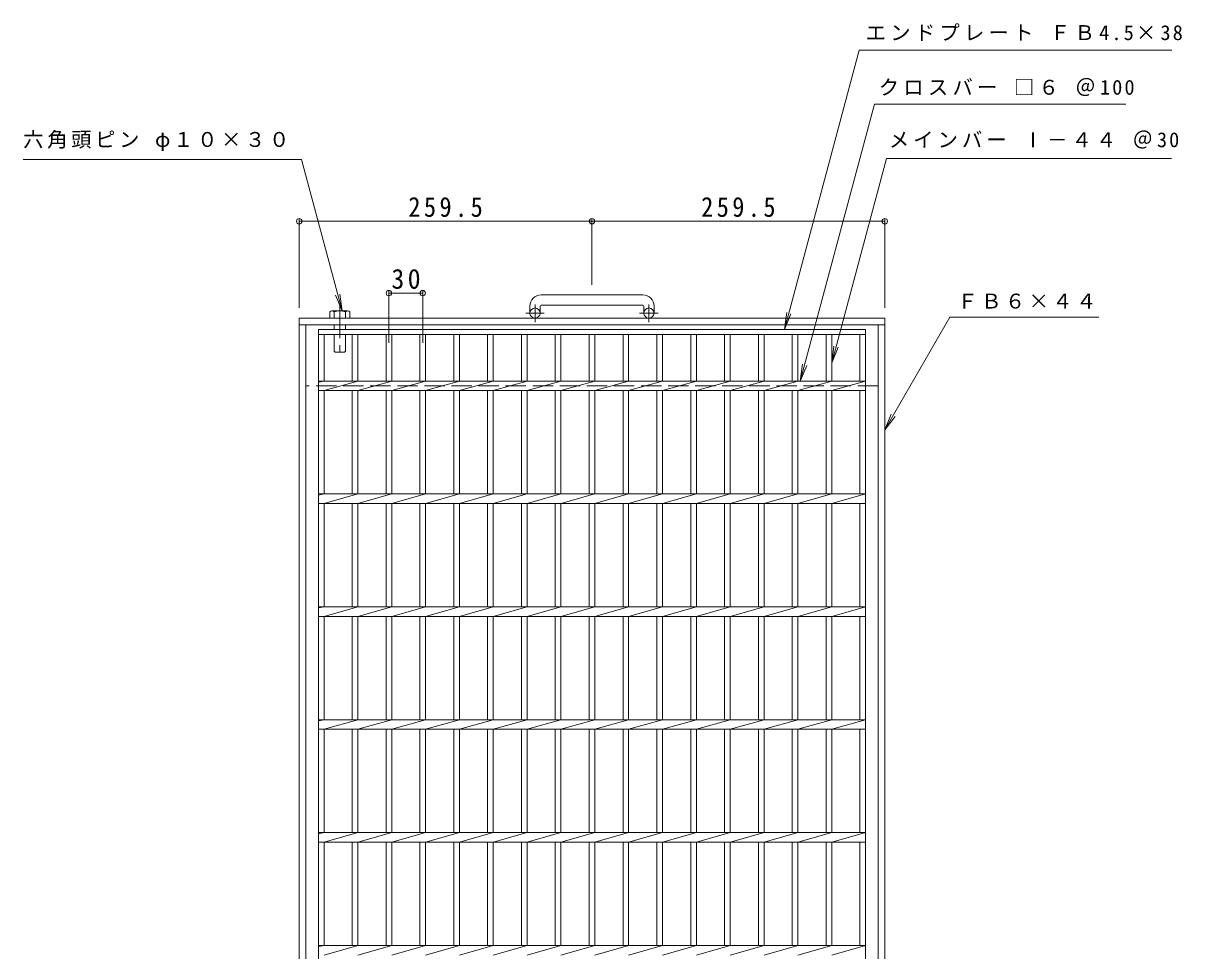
# Model space of a CAD drawing. Units: millimetres, scale not verified. Extents: x -1089 to 1060, y -823 to 794.
# Drawn here: x -1089 to -63, y -28 to 794 of the extents above; entities that cross this region are included whole.
import ezdxf

# ---------------------------------------------------------------- set-up
doc = ezdxf.new("R2010")
doc.units = ezdxf.units.MM
doc.header["$LTSCALE"] = 6
doc.header["$PDMODE"] = 32
doc.header["$PDSIZE"] = 4.8
doc.linetypes.add('CHAIN1', pattern=[8, 5, -1, 1, -1])
doc.linetypes.add('DASHED3', pattern=[4, 3, -1])
for name, color, linetype, lineweight in [('A-1', 2, 'Continuous', 9), ('A-2', 3, 'Continuous', 9), ('A-4', 7, 'Continuous', 9), ('A-5', 7, 'Continuous', 9), ('A-9', 4, 'Continuous', 9)]:
    doc.layers.add(name, color=color, linetype=linetype, lineweight=lineweight)
doc.styles.add('ＭＳ ゴシック', font='')
doc.styles.get('ＭＳ ゴシック').set_extended_font_data('MS Gothic')

msp = doc.modelspace()

# ---------------------------------------------------------------- linework, layer by layer
at = {"layer": 'A-1', "linetype": 'CHAIN1'}
for p, q in [((-635.771, 528.966), (-635.771, 544.564)), ((-534.771, 528.966), (-534.771, 544.564)), ((-627.608, 537.074), (-644.016, 537.074)), ((-526.608, 537.074), (-543.015, 537.074))]:
    msp.add_line(p, q, dxfattribs=at)
at = {"layer": 'A-1'}
for p, q in [((-540.271, 553.174), (-630.271, 553.174)), ((-640.271, 543.174), (-640.271, 537.074)), ((-631.272, 543.174), (-631.272, 537.074)), ((-630.271, 544.174), (-540.271, 544.174)), ((-539.271, 543.174), (-539.271, 537.074)), ((-530.271, 543.174), (-530.271, 537.074)), ((-844.771, -287.426), (-844.771, 532.574)), ((-325.771, 532.574), (-844.771, 532.574)), ((-325.771, 526.574), (-844.771, 526.574)), ((-838.771, -281.426), (-838.771, 526.574)), ((-331.771, -281.426), (-331.771, 526.574)), ((-325.771, -287.426), (-325.771, 532.574))]:
    msp.add_line(p, q, dxfattribs=at)
at = {"layer": 'A-1', "linetype": 'DASHED3'}
msp.add_line((-331.771, 472.574), (-838.771, 472.574), dxfattribs=at)
at = {"layer": 'A-1'}
for centre in [(-635.771, 537.074), (-534.771, 537.074)]:
    msp.add_circle(centre, 4.5, dxfattribs=at)
for centre, radius, start, end in [((-630.271, 543.174), 10, 90, 180), ((-540.271, 543.174), 10, 0, 90), ((-630.271, 543.174), 1, 90, 180), ((-540.271, 543.174), 1, 0, 90)]:
    msp.add_arc(centre, radius, start, end, dxfattribs=at)
at = {"layer": 'A-2'}
for p, q in [((-827.771, 522.574), (-342.771, 522.574)), ((-827.771, -277.426), (-827.771, 522.574)), ((-827.771, 518.074), (-342.771, 518.074)), ((-822.771, 476.813), (-822.771, 518.074)), ((-797.771, 518.074), (-797.771, 476.813)), ((-792.771, 518.074), (-792.771, 476.813)), ((-767.771, 518.074), (-767.771, 476.813)), ((-762.771, 518.074), (-762.771, 476.813)), ((-737.771, 518.074), (-737.771, 476.813)), ((-732.771, 518.074), (-732.771, 476.813)), ((-707.771, 518.074), (-707.771, 476.813)), ((-702.772, 518.074), (-702.772, 476.813)), ((-677.771, 518.074), (-677.771, 476.813)), ((-672.771, 518.074), (-672.771, 476.813)), ((-647.77, 518.074), (-647.77, 476.813)), ((-642.771, 518.074), (-642.771, 476.813)), ((-617.771, 518.074), (-617.771, 476.813)), ((-612.772, 518.074), (-612.772, 476.813)), ((-587.771, 518.074), (-587.771, 476.813)), ((-582.771, 518.074), (-582.771, 476.813)), ((-557.771, 518.074), (-557.771, 476.813)), ((-552.771, 518.074), (-552.771, 476.813)), ((-527.771, 518.074), (-527.771, 476.813)), ((-522.771, 518.074), (-522.771, 476.813)), ((-497.771, 518.074), (-497.771, 476.813)), ((-492.771, 518.074), (-492.771, 476.813)), ((-467.771, 518.074), (-467.771, 476.813)), ((-462.771, 518.074), (-462.771, 476.813)), ((-437.771, 518.074), (-437.771, 476.813)), ((-432.771, 518.074), (-432.771, 476.813)), ((-407.771, 518.074), (-407.771, 476.813)), ((-402.771, 518.074), (-402.771, 476.813)), ((-377.771, 518.074), (-377.771, 476.813)), ((-372.771, 518.074), (-372.771, 476.813)), ((-347.771, 518.074), (-347.771, 476.813)), ((-822.771, 476.813), (-827.771, 475.814)), ((-827.771, 476.813), (-342.771, 476.813)), ((-792.771, 476.813), (-822.771, 468.334)), ((-762.771, 476.813), (-792.771, 468.334)), ((-732.771, 476.813), (-762.771, 468.334)), ((-702.772, 476.813), (-732.771, 468.334)), ((-672.771, 476.813), (-702.772, 468.334)), ((-642.771, 476.813), (-672.771, 468.334)), ((-612.771, 476.813), (-642.771, 468.334)), ((-582.771, 476.813), (-612.772, 468.334)), ((-552.771, 476.813), (-582.771, 468.334)), ((-522.771, 476.813), (-552.771, 468.334)), ((-492.771, 476.813), (-522.771, 468.334)), ((-462.771, 476.813), (-492.771, 468.334)), ((-432.771, 476.813), (-462.771, 468.334)), ((-402.771, 476.813), (-432.771, 468.334)), ((-372.771, 476.813), (-402.771, 468.334)), ((-342.771, 476.813), (-372.771, 468.334)), ((-827.771, 468.334), (-342.771, 468.334)), ((-822.771, 376.814), (-822.771, 468.334)), ((-797.771, 468.334), (-797.771, 376.814)), ((-792.771, 468.334), (-792.771, 376.814)), ((-767.771, 468.334), (-767.771, 376.814)), ((-762.771, 468.334), (-762.771, 376.814)), ((-737.771, 468.334), (-737.771, 376.814)), ((-732.771, 468.334), (-732.771, 376.814)), ((-707.771, 468.334), (-707.771, 376.814)), ((-702.772, 468.334), (-702.772, 376.814)), ((-677.771, 468.334), (-677.771, 376.814)), ((-672.771, 468.334), (-672.771, 376.814)), ((-647.77, 468.334), (-647.77, 376.814)), ((-642.771, 468.334), (-642.771, 376.814)), ((-617.771, 468.334), (-617.771, 376.814)), ((-612.772, 468.334), (-612.772, 376.814)), ((-587.771, 468.334), (-587.771, 376.814)), ((-582.771, 468.334), (-582.771, 376.814)), ((-557.771, 468.334), (-557.771, 376.814)), ((-552.771, 468.334), (-552.771, 376.814)), ((-527.771, 468.334), (-527.771, 376.814)), ((-522.771, 468.334), (-522.771, 376.814)), ((-497.771, 468.334), (-497.771, 376.814)), ((-492.771, 468.334), (-492.771, 376.814)), ((-467.771, 468.334), (-467.771, 376.814)), ((-462.771, 468.334), (-462.771, 376.814)), ((-437.771, 468.334), (-437.771, 376.814)), ((-432.771, 468.334), (-432.771, 376.814)), ((-407.771, 468.334), (-407.771, 376.814)), ((-402.771, 468.334), (-402.771, 376.814)), ((-377.771, 468.334), (-377.771, 376.814)), ((-372.771, 468.334), (-372.771, 376.814)), ((-347.771, 468.334), (-347.771, 376.814)), ((-822.771, 376.814), (-827.771, 375.814)), ((-827.771, 376.814), (-342.771, 376.814)), ((-792.771, 376.814), (-822.771, 368.334)), ((-762.771, 376.814), (-792.771, 368.334)), ((-732.771, 376.814), (-762.771, 368.334)), ((-702.772, 376.814), (-732.771, 368.334)), ((-672.771, 376.814), (-702.772, 368.334)), ((-642.771, 376.814), (-672.771, 368.334)), ((-612.771, 376.814), (-642.771, 368.334)), ((-582.771, 376.814), (-612.772, 368.334)), ((-552.771, 376.814), (-582.771, 368.334)), ((-522.771, 376.814), (-552.771, 368.334)), ((-492.771, 376.814), (-522.771, 368.334)), ((-462.771, 376.814), (-492.771, 368.334)), ((-432.771, 376.814), (-462.771, 368.334)), ((-402.771, 376.814), (-432.771, 368.334)), ((-372.771, 376.814), (-402.771, 368.334)), ((-342.771, 376.814), (-372.771, 368.334)), ((-827.771, 368.334), (-342.771, 368.334)), ((-822.771, 276.814), (-822.771, 368.334)), ((-797.771, 368.334), (-797.771, 276.814)), ((-792.771, 368.334), (-792.771, 276.814)), ((-767.771, 368.334), (-767.771, 276.814)), ((-762.771, 368.334), (-762.771, 276.814)), ((-737.771, 368.334), (-737.771, 276.814)), ((-732.771, 368.334), (-732.771, 276.814)), ((-707.771, 368.334), (-707.771, 276.814)), ((-702.772, 368.334), (-702.772, 276.814)), ((-677.771, 368.334), (-677.771, 276.814)), ((-672.771, 368.334), (-672.771, 276.814)), ((-647.77, 368.334), (-647.77, 276.814)), ((-642.771, 368.334), (-642.771, 276.814)), ((-617.771, 368.334), (-617.771, 276.814)), ((-612.772, 368.334), (-612.772, 276.814)), ((-587.771, 368.334), (-587.771, 276.814)), ((-582.771, 368.334), (-582.771, 276.814)), ((-557.771, 368.334), (-557.771, 276.814)), ((-552.771, 368.334), (-552.771, 276.814)), ((-527.771, 368.334), (-527.771, 276.814)), ((-522.771, 368.334), (-522.771, 276.814)), ((-497.771, 368.334), (-497.771, 276.814)), ((-492.771, 368.334), (-492.771, 276.814)), ((-467.771, 368.334), (-467.771, 276.814)), ((-462.771, 368.334), (-462.771, 276.814)), ((-437.771, 368.334), (-437.771, 276.814)), ((-432.771, 368.334), (-432.771, 276.814)), ((-407.771, 368.334), (-407.771, 276.814)), ((-402.771, 368.334), (-402.771, 276.814)), ((-377.771, 368.334), (-377.771, 276.814)), ((-372.771, 368.334), (-372.771, 276.814)), ((-347.771, 368.334), (-347.771, 276.814)), ((-822.771, 276.814), (-827.771, 275.814)), ((-827.771, 268.334), (-342.771, 268.334)), ((-792.771, 276.814), (-822.771, 268.334)), ((-822.771, 176.814), (-822.771, 268.334)), ((-797.771, 268.334), (-797.771, 176.814)), ((-762.771, 276.814), (-792.771, 268.334)), ((-792.771, 268.334), (-792.771, 176.814)), ((-767.771, 268.334), (-767.771, 176.814)), ((-732.771, 276.814), (-762.771, 268.334)), ((-762.771, 268.334), (-762.771, 176.814)), ((-737.771, 268.334), (-737.771, 176.814)), ((-702.772, 276.814), (-732.771, 268.334)), ((-732.771, 268.334), (-732.771, 176.814)), ((-707.771, 268.334), (-707.771, 176.814)), ((-672.771, 276.814), (-702.772, 268.334)), ((-702.772, 268.334), (-702.772, 176.814)), ((-677.771, 268.334), (-677.771, 176.814)), ((-642.771, 276.814), (-672.771, 268.334)), ((-672.771, 268.334), (-672.771, 176.814)), ((-647.77, 268.334), (-647.77, 176.814)), ((-612.771, 276.814), (-642.771, 268.334)), ((-642.771, 268.334), (-642.771, 176.814)), ((-617.771, 268.334), (-617.771, 176.814)), ((-582.771, 276.814), (-612.772, 268.334)), ((-612.772, 268.334), (-612.772, 176.814)), ((-587.771, 268.334), (-587.771, 176.814)), ((-552.771, 276.814), (-582.771, 268.334)), ((-582.771, 268.334), (-582.771, 176.814)), ((-557.771, 268.334), (-557.771, 176.814)), ((-522.771, 276.814), (-552.771, 268.334)), ((-552.771, 268.334), (-552.771, 176.814)), ((-527.771, 268.334), (-527.771, 176.814)), ((-492.771, 276.814), (-522.771, 268.334)), ((-522.771, 268.334), (-522.771, 176.814)), ((-497.771, 268.334), (-497.771, 176.814)), ((-462.771, 276.814), (-492.771, 268.334)), ((-492.771, 268.334), (-492.771, 176.814)), ((-467.771, 268.334), (-467.771, 176.814)), ((-432.771, 276.814), (-462.771, 268.334)), ((-462.771, 268.334), (-462.771, 176.814)), ((-437.771, 268.334), (-437.771, 176.814)), ((-402.771, 276.814), (-432.771, 268.334)), ((-432.771, 268.334), (-432.771, 176.814)), ((-407.771, 268.334), (-407.771, 176.814)), ((-372.771, 276.814), (-402.771, 268.334)), ((-402.771, 268.334), (-402.771, 176.814)), ((-377.771, 268.334), (-377.771, 176.814)), ((-372.771, 268.334), (-372.771, 176.814)), ((-347.771, 268.334), (-347.771, 176.814)), ((-822.771, 176.814), (-827.771, 175.814)), ((-792.771, 176.814), (-822.771, 168.334)), ((-762.771, 176.814), (-792.771, 168.334)), ((-732.771, 176.814), (-762.771, 168.334)), ((-702.772, 176.814), (-732.771, 168.334)), ((-672.771, 176.814), (-702.772, 168.334)), ((-642.771, 176.814), (-672.771, 168.334)), ((-612.771, 176.814), (-642.771, 168.334)), ((-582.771, 176.814), (-612.772, 168.334)), ((-552.771, 176.814), (-582.771, 168.334)), ((-522.771, 176.814), (-552.771, 168.334)), ((-492.771, 176.814), (-522.771, 168.334)), ((-462.771, 176.814), (-492.771, 168.334)), ((-432.771, 176.814), (-462.771, 168.334)), ((-402.771, 176.814), (-432.771, 168.334)), ((-372.771, 176.814), (-402.771, 168.334)), ((-827.771, 168.334), (-342.771, 168.334)), ((-822.771, 76.814), (-822.771, 168.334)), ((-797.771, 168.334), (-797.771, 76.814)), ((-792.771, 168.334), (-792.771, 76.814)), ((-767.771, 168.334), (-767.771, 76.814)), ((-762.771, 168.334), (-762.771, 76.814)), ((-737.771, 168.334), (-737.771, 76.814)), ((-732.771, 168.334), (-732.771, 76.814)), ((-707.771, 168.334), (-707.771, 76.814)), ((-702.772, 168.334), (-702.772, 76.814)), ((-677.771, 168.334), (-677.771, 76.814)), ((-672.771, 168.334), (-672.771, 76.814)), ((-647.77, 168.334), (-647.77, 76.814)), ((-642.771, 168.334), (-642.771, 76.814)), ((-617.771, 168.334), (-617.771, 76.814)), ((-612.772, 168.334), (-612.772, 76.814)), ((-587.771, 168.334), (-587.771, 76.814)), ((-582.771, 168.334), (-582.771, 76.814)), ((-557.771, 168.334), (-557.771, 76.814)), ((-552.771, 168.334), (-552.771, 76.814)), ((-527.771, 168.334), (-527.771, 76.814)), ((-522.771, 168.334), (-522.771, 76.814)), ((-497.771, 168.334), (-497.771, 76.814)), ((-492.771, 168.334), (-492.771, 76.814)), ((-467.771, 168.334), (-467.771, 76.814)), ((-462.771, 168.334), (-462.771, 76.814)), ((-437.771, 168.334), (-437.771, 76.814)), ((-432.771, 168.334), (-432.771, 76.814)), ((-407.771, 168.334), (-407.771, 76.814)), ((-402.771, 168.334), (-402.771, 76.814)), ((-377.771, 168.334), (-377.771, 76.814)), ((-372.771, 168.334), (-372.771, 76.814)), ((-347.771, 168.334), (-347.771, 76.814)), ((-822.771, 76.814), (-827.771, 75.814)), ((-792.771, 76.814), (-822.771, 68.334)), ((-762.771, 76.814), (-792.771, 68.334)), ((-732.771, 76.814), (-762.771, 68.334)), ((-702.772, 76.814), (-732.771, 68.334)), ((-672.771, 76.814), (-702.772, 68.334)), ((-642.771, 76.814), (-672.771, 68.334)), ((-612.771, 76.814), (-642.771, 68.334)), ((-582.771, 76.814), (-612.772, 68.334)), ((-552.771, 76.814), (-582.771, 68.334)), ((-522.771, 76.814), (-552.771, 68.334)), ((-492.771, 76.814), (-522.771, 68.334)), ((-462.771, 76.814), (-492.771, 68.334)), ((-432.771, 76.814), (-462.771, 68.334)), ((-402.771, 76.814), (-432.771, 68.334)), ((-372.771, 76.814), (-402.771, 68.334)), ((-827.771, 68.334), (-342.771, 68.334)), ((-822.771, -23.186), (-822.771, 68.334)), ((-797.771, 68.334), (-797.771, -23.186)), ((-792.771, 68.334), (-792.771, -23.186)), ((-767.771, 68.334), (-767.771, -23.186)), ((-762.771, 68.334), (-762.771, -23.186)), ((-737.771, 68.334), (-737.771, -23.186)), ((-732.771, 68.334), (-732.771, -23.186)), ((-707.771, 68.334), (-707.771, -23.186)), ((-702.772, 68.334), (-702.772, -23.186)), ((-677.771, 68.334), (-677.771, -23.186)), ((-672.771, 68.334), (-672.771, -23.186)), ((-647.77, 68.334), (-647.77, -23.186)), ((-642.771, 68.334), (-642.771, -23.186)), ((-617.771, 68.334), (-617.771, -23.186)), ((-612.772, 68.334), (-612.772, -23.186)), ((-587.771, 68.334), (-587.771, -23.186)), ((-582.771, 68.334), (-582.771, -23.186)), ((-557.771, 68.334), (-557.771, -23.186)), ((-552.771, 68.334), (-552.771, -23.186)), ((-527.771, 68.334), (-527.771, -23.186)), ((-522.771, 68.334), (-522.771, -23.186)), ((-497.771, 68.334), (-497.771, -23.186)), ((-492.771, 68.334), (-492.771, -23.186)), ((-467.771, 68.334), (-467.771, -23.186)), ((-462.771, 68.334), (-462.771, -23.186)), ((-437.771, 68.334), (-437.771, -23.186)), ((-432.771, 68.334), (-432.771, -23.186)), ((-407.771, 68.334), (-407.771, -23.186)), ((-402.771, 68.334), (-402.771, -23.186)), ((-377.771, 68.334), (-377.771, -23.186)), ((-372.771, 68.334), (-372.771, -23.186)), ((-347.771, 68.334), (-347.771, -23.186)), ((-822.771, -23.186), (-827.771, -24.186)), ((-792.771, -23.186), (-822.771, -31.666)), ((-762.771, -23.186), (-792.771, -31.666)), ((-732.771, -23.186), (-762.771, -31.666)), ((-702.772, -23.186), (-732.771, -31.666)), ((-672.771, -23.186), (-702.772, -31.666)), ((-642.771, -23.186), (-672.771, -31.666)), ((-612.771, -23.186), (-642.771, -31.666)), ((-582.771, -23.186), (-612.772, -31.666)), ((-552.771, -23.186), (-582.771, -31.666)), ((-522.771, -23.186), (-552.771, -31.666)), ((-492.771, -23.186), (-522.771, -31.666)), ((-462.771, -23.186), (-492.771, -31.666)), ((-432.771, -23.186), (-462.771, -31.666)), ((-402.771, -23.186), (-432.771, -31.666)), ((-372.771, -23.186), (-402.771, -31.666))]:
    msp.add_line(p, q, dxfattribs=at)
for points in [[(-342.771, 522.574), (-342.771, -277.426), (-827.771, -277.426)], [(-827.771, 276.814), (-342.771, 276.814), (-372.771, 268.334)], [(-827.771, 176.814), (-342.771, 176.814), (-372.771, 168.334)], [(-827.771, 76.814), (-342.771, 76.814), (-372.771, 68.334)], [(-827.771, -23.186), (-342.771, -23.186), (-372.771, -31.666)]]:
    msp.add_lwpolyline(points, dxfattribs=at)
at = {"layer": 'A-4'}
for p, q in [((-844.771, 541.574), (-844.771, 620.246)), ((-844.771, 618.446), (-675.271, 618.446)), ((-675.271, 618.446), (-325.771, 618.446)), ((-585.271, 562.174), (-585.271, 620.246)), ((-325.771, 541.574), (-325.771, 620.246)), ((-765.271, 556.53), (-765.271, 510.575)), ((-765.271, 554.73), (-735.271, 554.73)), ((-735.271, 510.575), (-735.271, 556.53))]:
    msp.add_line(p, q, dxfattribs=at)
for p in [(-844.771, 618.446), (-585.271, 618.446), (-325.771, 618.446), (-765.271, 554.73), (-735.271, 554.73)]:
    msp.add_point(p, dxfattribs=at)
at = {"layer": 'A-5'}
for p, q in [((-414.686, 522.573), (-348.363, 770.097)), ((-348.363, 770.097), (-71.237, 770.097)), ((-400.732, 476.813), (-335.009, 722.097)), ((-335.009, 722.097), (-112.129, 722.097)), ((-1089.38, 673.174), (-842.73, 673.174)), ((-806.771, 538.974), (-842.73, 673.174)), ((-372.771, 493.008), (-324.249, 674.097)), ((-324.249, 674.097), (-71.685, 674.097)), ((-806.771, 538.974), (-812.511, 552.832)), ((-806.771, 538.974), (-808.729, 553.846)), ((-414.686, 522.573), (-412.728, 537.445)), ((-414.686, 522.573), (-408.946, 536.432)), ((-372.771, 493.008), (-370.814, 507.88)), ((-372.771, 493.008), (-367.031, 506.867)), ((-400.732, 476.813), (-398.774, 491.685)), ((-400.732, 476.813), (-394.992, 490.672)), ((-325.771, 433.535), (-320.031, 447.393)), ((-325.771, 433.535), (-316.64, 445.435))]:
    msp.add_line(p, q, dxfattribs=at)
msp.add_lwpolyline([(-325.771, 433.535), (-268.058, 533.497), (-135.943, 533.497)], dxfattribs=at)
at = {"layer": 'A-9', "linetype": 'CHAIN1'}
msp.add_line((-808.771, 544.714), (-808.771, 499.041), dxfattribs=at)
at = {"layer": 'A-9'}
for p, q in [((-817.656, 538.231), (-817.656, 532.574)), ((-801.829, 538.974), (-815.713, 538.974)), ((-813.771, 532.574), (-813.771, 538.231)), ((-803.771, 532.574), (-803.771, 538.231)), ((-799.886, 538.231), (-799.886, 532.574)), ((-813.771, 522.574), (-813.771, 526.574)), ((-803.771, 522.574), (-803.771, 526.574)), ((-813.771, 503.386), (-813.771, 518.074)), ((-803.771, 503.386), (-803.771, 518.074)), ((-812.959, 502.574), (-813.771, 503.386)), ((-804.583, 502.574), (-803.771, 503.386)), ((-812.959, 502.574), (-804.583, 502.574))]:
    msp.add_line(p, q, dxfattribs=at)
for centre, radius, start, end in [((-815.713, 536.064), 2.91, 48.12389, 131.8763), ((-808.771, 521.784), 17.19, 73.09029, 106.90971), ((-801.829, 536.064), 2.91, 48.1237, 131.87611)]:
    msp.add_arc(centre, radius, start, end, dxfattribs=at)

# ---------------------------------------------------------------- texts
at = {"layer": 'A-4', "color": 2, "char_height": 17.6, "attachment_point": 7, "style": 'ＭＳ ゴシック'}
for s, insert in [('\\T1.28;\\W0.9;259.5', (-748.021, 622.046)), ('\\T1.28;\\W0.9;259.5', (-488.521, 622.046)), ('\\T1.27;\\W0.95;30', (-763.021, 558.33))]:
    msp.add_mtext(s, dxfattribs=dict(at, insert=insert))
at = {"layer": 'A-5', "char_height": 13.2, "attachment_point": 7, "style": 'ＭＳ ゴシック'}
for s, insert in [('\\T1.21;エンドプレート\\~ＦＢ4.5×38', (-342.736, 778.153)), ('\\T1.21;クロスバー\\~□６\\~＠100', (-331.129, 729.284)), ('\\T1.18;六角頭ピン\\~φ１０×３０', (-1089.38, 680.679)), ('\\T1.2;メインバー\\~Ⅰ－４４\\~＠30', (-322.184, 682.779)), ('\\T1.17;ＦＢ６×４４', (-261.477, 540.898))]:
    msp.add_mtext(s, dxfattribs=dict(at, insert=insert))

doc.saveas('drawing.dxf')
